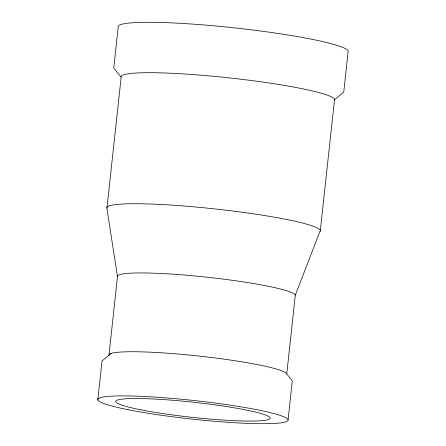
<?xml version="1.0" encoding="UTF-8"?>
<svg xmlns="http://www.w3.org/2000/svg" width="446" height="446" viewBox="0 0 446 446"><rect width="100%" height="100%" fill="white"/><g stroke="black" fill="none" stroke-linecap="round" stroke-linejoin="round"><path stroke-width="0.67" d="M108.919 355.479L117.482 276.676L106.928 208.232L121.167 77.18L113.758 68.127L118.207 27.145A115.743 11.295 6.2 0 1 229.004 27.295A115.743 11.295 6.2 0 1 348.203 51.061L343.755 92.038L334.037 100.149M97.797 399.906L102.022 360.976L111.11 353.427M288.077 419.692L292.303 380.761L286.745 373.965L295.308 295.163L320.323 230.42L334.561 99.374A107.391 10.481 6.2 0 0 223.964 77.325A107.391 10.481 6.2 0 0 121.167 77.18M117.482 276.676A89.49 8.73 6.2 0 1 203.142 276.793A89.49 8.73 6.2 0 1 295.308 295.163M106.928 208.232A107.391 10.481 6.2 0 1 214.381 208.867A107.391 10.481 6.2 0 1 320.256 231.335M109.064 354.576A89.49 8.73 6.2 0 1 199.234 356.092A89.49 8.73 6.2 0 1 286.745 373.965M140.373 409.729A77.66 7.576 6.2 0 0 268.191 419.597A77.66 7.576 6.2 0 0 170.244 400.073A77.66 7.576 6.2 0 0 140.373 409.729M128.119 409.712A95.756 9.344 6.2 0 0 285.735 421.883A95.756 9.344 6.2 0 0 164.953 397.804A95.756 9.344 6.2 0 0 128.119 409.712"/></g></svg>
